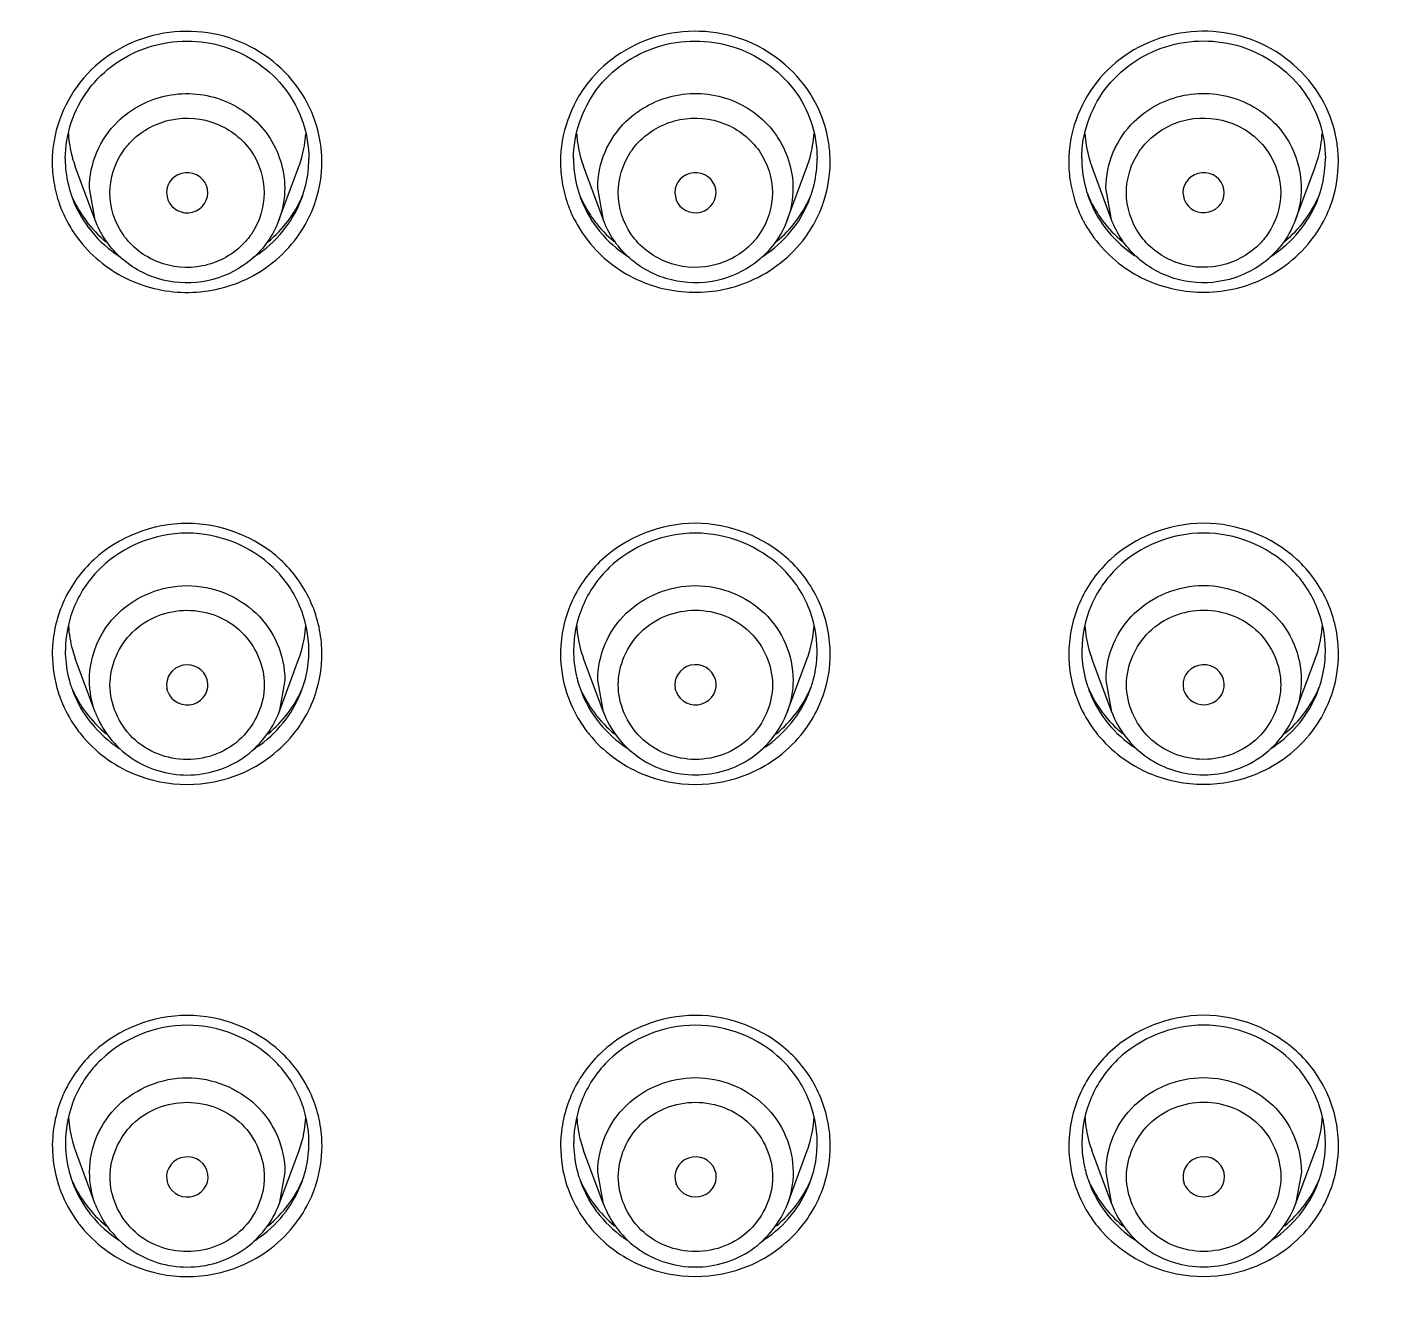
# Model space of a CAD drawing. Extents: x 4680 to 5808, y -3 to 824.
# Drawn here: x 5151.42 to 5171.19, y 525.28 to 543.81 of the extents above; entities that cross this region are included whole.
import ezdxf

# ---------------------------------------------------------------- set-up
doc = ezdxf.new("R2010")
doc.units = 0
doc.header["$LTSCALE"] = 4
doc.header["$MEASUREMENT"] = 0
for name, color, linetype in [('F3A55-R01_DXF_CONTINUOUS_LINE', 7, 'CONTINUOUS'), ('F3A55-R02_DXF_CONTINUOUS_LINE', 7, 'CONTINUOUS'), ('F3A55-R05_DXF_CONTINUOUS_LINE', 7, 'CONTINUOUS')]:
    doc.layers.add(name, color=color, linetype=linetype)

msp = doc.modelspace()

# ---------------------------------------------------------------- linework, layer by layer
at = {"layer": 'F3A55-R01_DXF_CONTINUOUS_LINE', "color": 9, "linetype": 'Continuous'}
for points, knots in [([(5187.683, 604.417), (5183.371, 603.715), (5174.882, 601.443), (5163.15, 595.555), (5152.916, 587.443), (5144.631, 577.453), (5138.656, 566.014), (5135.251, 553.619), (5134.573, 540.813), (5135.953, 532.367), (5137.082, 528.278)], [0, 0, 0, 0, 0.127245, 0.253926, 0.379838, 0.504912, 0.629214, 0.752955, 0.876432, 1, 1, 1, 1]), ([(5135.602, 541.572), (5135.6, 548.632), (5138.217, 562.934), (5149.489, 581.599), (5166.643, 595.356), (5180.629, 600.144), (5187.793, 601.309)], [0, 0, 0, 0, 0.246659, 0.495141, 0.746379, 1, 1, 1, 1]), ([(5136.653, 541.394), (5136.652, 545.286), (5137.446, 553.103), (5140.973, 564.353), (5146.701, 574.72), (5154.403, 583.801), (5163.787, 591.248), (5178.025, 598.619), (5198.143, 602.507), (5218.262, 598.624), (5232.504, 591.262), (5241.888, 583.814), (5249.597, 574.74), (5255.327, 564.374), (5258.858, 553.126), (5259.654, 545.309), (5259.654, 541.417)], [0, 0, 0, 0, 0.061575, 0.123304, 0.185315, 0.247693, 0.310467, 0.373601, 0.500005, 0.626397, 0.689539, 0.752312, 0.814687, 0.876699, 0.938429, 1, 1, 1, 1]), ([(5137.656, 541.846), (5137.613, 536.479), (5139.078, 525.648), (5145.751, 510.667), (5156.365, 498.019), (5165.523, 491.791), (5170.429, 489.343)], [0, 0, 0, 0, 0.2476, 0.496346, 0.747064, 1, 1, 1, 1]), ([(5169.974, 488.488), (5165.025, 490.964), (5155.771, 497.233), (5145.023, 509.969), (5138.208, 525.055), (5136.662, 535.976), (5136.654, 541.394)], [0, 0, 0, 0, 0.252922, 0.503646, 0.752401, 1, 1, 1, 1]), ([(5137.854, 541.431), (5137.856, 536.12), (5139.382, 525.414), (5146.059, 510.624), (5156.598, 498.141), (5165.666, 491.987), (5170.52, 489.564)], [0, 0, 0, 0, 0.247597, 0.496354, 0.747078, 1, 1, 1, 1])]:
    msp.add_open_spline(points, degree=3, knots=knots, dxfattribs=at)
at = {"layer": 'F3A55-R02_DXF_CONTINUOUS_LINE', "color": 7, "linetype": 'Continuous'}
for p, q in [((5152.083, 541.317), (5152.083, 541.316)), ((5155.421, 541.317), (5155.421, 541.318)), ((5159.483, 541.318), (5159.483, 541.317)), ((5162.821, 541.318), (5162.821, 541.319)), ((5166.883, 541.319), (5166.883, 541.318)), ((5170.221, 541.319), (5170.221, 541.32)), ((5155.422, 534.153), (5155.422, 534.153)), ((5162.822, 534.154), (5162.822, 534.154)), ((5170.222, 534.155), (5170.222, 534.155)), ((5155.423, 526.988), (5155.423, 526.989)), ((5162.823, 526.989), (5162.823, 526.99)), ((5170.223, 526.99), (5170.223, 526.991))]:
    msp.add_line(p, q, dxfattribs=at)
at = {"layer": 'F3A55-R02_DXF_CONTINUOUS_LINE', "color": 9, "linetype": 'Continuous'}
for centre, radius, start, end in [((5153.869, 541.846), 1.846, 2.0953, 9.2557), ((5161.269, 541.847), 1.846, 2.0953, 9.2557), ((5168.669, 541.848), 1.846, 2.0953, 9.2557), ((5153.611, 541.846), 1.822, 177.6268, 180.006), ((5153.634, 541.847), 1.845, 180.0194, 189.2553), ((5153.857, 541.849), 1.858, 342.435, 359.9351), ((5153.879, 541.846), 1.836, 0.009, 2.0923), ((5161.011, 541.847), 1.822, 177.6268, 180.006), ((5161.034, 541.848), 1.845, 180.0194, 189.2553), ((5161.257, 541.85), 1.858, 342.435, 359.9351), ((5161.279, 541.847), 1.836, 0.009, 2.0923), ((5168.411, 541.848), 1.822, 177.6268, 180.006), ((5168.434, 541.849), 1.845, 180.0194, 189.2553), ((5168.657, 541.851), 1.858, 342.435, 359.9351), ((5168.679, 541.849), 1.836, 0.009, 2.0923), ((5153.642, 541.849), 1.853, 189.275, 199.2994), ((5161.042, 541.85), 1.853, 189.275, 199.2994), ((5168.442, 541.851), 1.853, 189.275, 199.2994), ((5153.659, 541.855), 1.872, 199.3123, 207.6564), ((5153.682, 541.913), 1.707, 200.4686, 216.8922), ((5153.822, 541.913), 1.707, 323.1239, 339.5476), ((5153.87, 541.846), 1.845, 340.3658, 342.4037), ((5161.059, 541.856), 1.872, 199.3123, 207.6564), ((5161.082, 541.914), 1.707, 200.4686, 216.8922), ((5161.222, 541.914), 1.707, 323.1239, 339.5476), ((5161.27, 541.847), 1.845, 340.3872, 342.4037), ((5168.459, 541.857), 1.872, 199.3123, 207.6564), ((5168.482, 541.915), 1.707, 200.4686, 216.8922), ((5168.622, 541.915), 1.707, 323.1239, 339.5476), ((5168.67, 541.848), 1.845, 340.3872, 342.4037), ((5153.836, 541.859), 1.881, 327.0777, 340.3225), ((5161.236, 541.86), 1.881, 327.0777, 340.3436), ((5168.636, 541.861), 1.881, 327.0777, 340.3436), ((5153.671, 541.862), 1.885, 207.6802, 214.8175), ((5161.071, 541.863), 1.885, 207.6802, 214.8175), ((5168.471, 541.864), 1.885, 207.6802, 214.8175), ((5153.83, 541.864), 1.889, 323.8226, 327.0761), ((5161.23, 541.865), 1.889, 323.8226, 327.0761), ((5168.63, 541.866), 1.889, 323.8226, 327.0761), ((5153.727, 541.955), 1.768, 234.8854, 237.9281), ((5153.777, 541.955), 1.768, 302.0781, 305.1307), ((5161.127, 541.956), 1.768, 234.8854, 237.9281), ((5161.177, 541.956), 1.768, 302.0781, 305.1307), ((5168.527, 541.957), 1.768, 234.8854, 237.9281), ((5168.577, 541.957), 1.768, 302.0781, 305.1307), ((5153.609, 534.682), 1.82, 177.5672, 180.0057), ((5153.896, 534.682), 1.82, 0.0104, 2.4448), ((5161.009, 534.683), 1.82, 177.5672, 180.0057), ((5161.296, 534.683), 1.82, 0.0106, 2.5693), ((5168.409, 534.684), 1.82, 177.5672, 180.0057), ((5168.696, 534.684), 1.82, 0.0106, 2.5693), ((5153.823, 534.749), 1.706, 323.4117, 339.5504), ((5161.223, 534.75), 1.706, 323.4117, 339.5504), ((5161.274, 534.681), 1.842, 340.1843, 342.2435), ((5168.432, 534.682), 1.842, 197.7668, 198.7072), ((5168.623, 534.751), 1.706, 323.4117, 339.5504), ((5168.674, 534.682), 1.842, 340.1843, 342.2435), ((5153.632, 534.68), 1.842, 197.7668, 198.7072), ((5153.633, 534.68), 1.843, 198.7077, 199.8113), ((5153.669, 534.695), 1.881, 199.8621, 213.2555), ((5153.837, 534.695), 1.881, 326.7263, 340.1119), ((5153.873, 534.68), 1.842, 340.1631, 341.2238), ((5153.874, 534.68), 1.842, 341.2244, 342.2435), ((5161.032, 534.681), 1.842, 197.7668, 198.7072), ((5161.033, 534.682), 1.843, 198.7077, 199.8113), ((5161.069, 534.696), 1.881, 199.8621, 213.2555), ((5161.237, 534.696), 1.881, 326.7263, 340.1329), ((5168.433, 534.683), 1.843, 198.7077, 199.8113), ((5168.469, 534.697), 1.881, 199.8621, 213.2555), ((5168.637, 534.697), 1.881, 326.7263, 340.1329), ((5153.679, 534.702), 1.893, 213.2509, 216.8081), ((5153.683, 534.705), 1.898, 216.81, 218.867), ((5153.827, 534.702), 1.894, 322.6582, 326.7312), ((5161.079, 534.703), 1.893, 213.2509, 216.8081), ((5161.083, 534.706), 1.898, 216.81, 218.867), ((5161.227, 534.703), 1.894, 322.6582, 326.7312), ((5168.479, 534.704), 1.893, 213.2509, 216.8081), ((5168.483, 534.707), 1.898, 216.81, 218.867), ((5168.627, 534.704), 1.894, 322.6582, 326.7312), ((5153.778, 534.791), 1.768, 302.3312, 305.9475), ((5161.178, 534.792), 1.768, 302.3312, 305.9475), ((5168.578, 534.793), 1.768, 302.3312, 305.9475), ((5153.753, 534.804), 2.022, 247.3654, 292.5877), ((5161.153, 534.805), 2.022, 247.3654, 292.5877), ((5168.553, 534.806), 2.022, 247.3654, 292.5877), ((5161.01, 527.519), 1.82, 177.5672, 180.0057), ((5161.297, 527.519), 1.82, 0.0106, 2.5693), ((5168.41, 527.52), 1.82, 177.5672, 180.0057), ((5168.697, 527.52), 1.82, 0.0106, 2.5693), ((5153.61, 527.518), 1.82, 177.5672, 180.0057), ((5153.897, 527.518), 1.82, 0.0104, 2.4448), ((5153.633, 527.516), 1.842, 197.7645, 198.6753), ((5153.634, 527.516), 1.843, 198.6758, 199.8036), ((5153.67, 527.531), 1.881, 199.854, 213.2424), ((5153.824, 527.585), 1.706, 323.4117, 339.5504), ((5153.838, 527.531), 1.881, 326.7688, 340.1403), ((5153.874, 527.516), 1.843, 340.19, 341.4127), ((5153.875, 527.516), 1.842, 341.4133, 342.2561), ((5161.033, 527.517), 1.842, 197.7668, 198.7072), ((5161.034, 527.517), 1.843, 198.7077, 199.8113), ((5161.07, 527.532), 1.881, 199.8621, 213.2555), ((5161.224, 527.586), 1.706, 323.4117, 339.5504), ((5161.238, 527.532), 1.881, 326.7263, 340.1329), ((5161.275, 527.517), 1.842, 340.1843, 342.2435), ((5168.433, 527.518), 1.842, 197.7668, 198.7072), ((5168.434, 527.518), 1.843, 198.7077, 199.8113), ((5168.47, 527.533), 1.881, 199.8621, 213.2555), ((5168.624, 527.587), 1.706, 323.4117, 339.5504), ((5168.638, 527.533), 1.881, 326.7263, 340.1329), ((5168.675, 527.518), 1.842, 340.1843, 342.2435), ((5153.68, 527.537), 1.893, 213.238, 216.799), ((5153.829, 527.537), 1.892, 322.9068, 326.7727), ((5161.08, 527.538), 1.893, 213.2509, 216.8081), ((5161.228, 527.539), 1.894, 322.6582, 326.7312), ((5168.48, 527.539), 1.893, 213.2509, 216.8081), ((5168.628, 527.54), 1.894, 322.6582, 326.7312), ((5153.684, 527.541), 1.899, 216.8009, 218.8509), ((5161.084, 527.541), 1.898, 216.81, 218.867), ((5168.484, 527.542), 1.898, 216.81, 218.867), ((5153.779, 527.627), 1.768, 302.3312, 305.9475), ((5161.179, 527.628), 1.768, 302.3312, 305.9475), ((5168.579, 527.629), 1.768, 302.3312, 305.9475), ((5153.754, 527.64), 2.022, 247.3402, 292.5723), ((5161.154, 527.641), 2.022, 247.3654, 292.5877), ((5168.554, 527.642), 2.022, 247.3654, 292.5877)]:
    msp.add_arc(centre, radius, start, end, dxfattribs=at)
at = {"layer": 'F3A55-R02_DXF_CONTINUOUS_LINE', "color": 7, "linetype": 'Continuous'}
for centre, radius, start, end in [((5153.631, 541.898), 1.653, 180.0169, 184.9002), ((5153.873, 541.898), 1.653, 355.1159, 359.9993), ((5161.031, 541.899), 1.653, 180.0169, 184.9002), ((5161.273, 541.899), 1.653, 355.1159, 359.9993), ((5168.431, 541.901), 1.653, 180.0169, 184.9002), ((5168.673, 541.901), 1.653, 355.1159, 359.9993), ((5153.66, 541.901), 1.682, 184.9142, 198.5118), ((5153.844, 541.901), 1.682, 341.5044, 355.102), ((5161.06, 541.902), 1.682, 184.9142, 198.5118), ((5161.244, 541.902), 1.682, 341.5044, 355.102), ((5168.46, 541.903), 1.682, 184.9142, 198.5118), ((5168.644, 541.903), 1.682, 341.5044, 355.102), ((5153.645, 541.897), 1.667, 198.5403, 200.3725), ((5153.66, 542.029), 1.727, 202.5446, 204.2339), ((5153.676, 542.037), 1.744, 204.2467, 212.5574), ((5153.823, 542.039), 1.75, 323.1155, 335.7289), ((5153.844, 542.029), 1.727, 335.7594, 337.4716), ((5153.859, 541.897), 1.667, 339.6436, 341.4758), ((5161.045, 541.898), 1.667, 198.5403, 200.3725), ((5161.06, 542.03), 1.727, 202.5446, 204.2339), ((5161.076, 542.038), 1.744, 204.2467, 212.5574), ((5161.223, 542.04), 1.75, 323.1156, 335.7516), ((5161.244, 542.03), 1.727, 335.7823, 337.4716), ((5161.259, 541.898), 1.667, 339.6436, 341.4758), ((5168.445, 541.899), 1.667, 198.5403, 200.3725), ((5168.46, 542.031), 1.727, 202.5446, 204.2339), ((5168.476, 542.039), 1.744, 204.2467, 212.5574), ((5168.623, 542.042), 1.75, 323.1156, 335.7516), ((5168.644, 542.031), 1.727, 335.7823, 337.4716), ((5168.659, 541.899), 1.667, 339.6436, 341.4758), ((5153.682, 542.04), 1.751, 212.5558, 216.9072), ((5161.082, 542.041), 1.751, 212.5558, 216.9072), ((5168.482, 542.042), 1.751, 212.5558, 216.9072), ((5153.715, 542.067), 1.794, 216.9687, 230.461), ((5153.789, 542.067), 1.794, 309.5483, 323.0474), ((5161.115, 542.068), 1.794, 216.9687, 230.461), ((5161.189, 542.068), 1.794, 309.5483, 323.0474), ((5168.515, 542.069), 1.794, 216.9687, 230.461), ((5168.589, 542.069), 1.794, 309.5483, 323.0474), ((5153.651, 534.735), 1.672, 180.0402, 193.1263), ((5153.873, 534.734), 1.653, 355.1887, 359.9996), ((5161.051, 534.736), 1.672, 180.0402, 193.1263), ((5161.273, 534.735), 1.653, 355.1887, 359.9996), ((5168.451, 534.737), 1.672, 180.0402, 193.1263), ((5168.673, 534.736), 1.653, 355.1887, 359.9996), ((5153.846, 534.737), 1.681, 342.4949, 355.1764), ((5161.246, 534.738), 1.681, 342.4949, 355.1764), ((5168.646, 534.739), 1.681, 342.4949, 355.1764), ((5153.65, 534.735), 1.671, 193.1406, 197.5626), ((5161.05, 534.736), 1.671, 193.1406, 197.5626), ((5168.45, 534.737), 1.671, 193.1406, 197.5626), ((5153.66, 534.864), 1.725, 201.5616, 204.2347), ((5153.658, 534.737), 1.679, 197.5617, 200.3777), ((5153.683, 534.749), 1.707, 200.4459, 215.553), ((5153.682, 534.875), 1.75, 204.2646, 216.9006), ((5153.824, 534.875), 1.75, 323.1155, 335.7289), ((5153.846, 534.864), 1.725, 335.7586, 338.45), ((5153.86, 534.733), 1.667, 339.6413, 342.4729), ((5161.06, 534.865), 1.725, 201.5616, 204.2347), ((5161.058, 534.738), 1.679, 197.5617, 200.3777), ((5161.083, 534.75), 1.707, 200.4459, 215.553), ((5161.082, 534.876), 1.75, 204.2646, 216.9006), ((5161.224, 534.876), 1.75, 323.1156, 335.7516), ((5161.246, 534.865), 1.725, 335.7815, 338.45), ((5161.26, 534.734), 1.667, 339.6413, 342.4729), ((5168.46, 534.866), 1.725, 201.5616, 204.2347), ((5168.458, 534.739), 1.679, 197.5617, 200.3777), ((5168.483, 534.751), 1.707, 200.4459, 215.553), ((5168.482, 534.877), 1.75, 204.2646, 216.9006), ((5168.624, 534.877), 1.75, 323.1156, 335.7516), ((5168.646, 534.866), 1.725, 335.7815, 338.45), ((5168.66, 534.735), 1.667, 339.6413, 342.4729), ((5153.716, 534.903), 1.794, 216.9688, 230.4679), ((5153.691, 534.755), 1.717, 215.5496, 219.1158), ((5153.79, 534.903), 1.794, 309.5552, 323.0474), ((5161.116, 534.904), 1.794, 216.9688, 230.4679), ((5161.091, 534.756), 1.717, 215.5496, 219.1158), ((5161.19, 534.904), 1.794, 309.5552, 323.0474), ((5168.516, 534.905), 1.794, 216.9688, 230.4679), ((5168.491, 534.757), 1.717, 215.5496, 219.1158), ((5168.59, 534.905), 1.794, 309.5552, 323.0474), ((5153.652, 527.571), 1.672, 180.0402, 193.1263), ((5153.847, 527.573), 1.681, 342.4949, 355.1764), ((5153.874, 527.57), 1.653, 355.1887, 359.9996), ((5161.052, 527.572), 1.672, 180.0402, 193.1263), ((5161.247, 527.574), 1.681, 342.4949, 355.1764), ((5161.274, 527.571), 1.653, 355.1887, 359.9996), ((5168.452, 527.573), 1.672, 180.0402, 193.1263), ((5168.647, 527.575), 1.681, 342.4949, 355.1764), ((5168.674, 527.572), 1.653, 355.1887, 359.9996), ((5153.651, 527.571), 1.671, 193.1406, 197.5626), ((5153.661, 527.7), 1.725, 201.5616, 204.2347), ((5153.659, 527.573), 1.679, 197.5617, 200.3777), ((5153.847, 527.7), 1.725, 335.7586, 338.45), ((5153.861, 527.569), 1.667, 339.6413, 342.4729), ((5161.051, 527.572), 1.671, 193.1406, 197.5626), ((5161.061, 527.701), 1.725, 201.5616, 204.2347), ((5161.059, 527.574), 1.679, 197.5617, 200.3777), ((5161.247, 527.701), 1.725, 335.7815, 338.45), ((5161.261, 527.57), 1.667, 339.6413, 342.4729), ((5168.451, 527.573), 1.671, 193.1406, 197.5626), ((5168.461, 527.702), 1.725, 201.5616, 204.2347), ((5168.459, 527.575), 1.679, 197.5617, 200.3777), ((5168.647, 527.702), 1.725, 335.7815, 338.45), ((5168.661, 527.571), 1.667, 339.6413, 342.4729), ((5153.684, 527.585), 1.707, 200.4459, 215.553), ((5153.683, 527.711), 1.75, 204.2646, 216.9006), ((5153.825, 527.711), 1.75, 323.1155, 335.7289), ((5161.084, 527.586), 1.707, 200.4459, 215.553), ((5161.083, 527.712), 1.75, 204.2646, 216.9006), ((5161.225, 527.712), 1.75, 323.1156, 335.7516), ((5168.484, 527.587), 1.707, 200.4459, 215.553), ((5168.483, 527.713), 1.75, 204.2646, 216.9006), ((5168.625, 527.713), 1.75, 323.1156, 335.7516), ((5153.717, 527.739), 1.794, 216.9688, 230.4679), ((5153.791, 527.739), 1.794, 309.5552, 323.0474), ((5161.117, 527.74), 1.794, 216.9688, 230.4679), ((5161.191, 527.74), 1.794, 309.5552, 323.0474), ((5168.517, 527.741), 1.794, 216.9688, 230.4679), ((5168.591, 527.741), 1.794, 309.5552, 323.0474), ((5153.692, 527.59), 1.717, 215.5496, 219.1158), ((5161.092, 527.591), 1.717, 215.5496, 219.1158), ((5168.492, 527.592), 1.717, 215.5496, 219.1158)]:
    msp.add_arc(centre, radius, start, end, dxfattribs=at)
at = {"layer": 'F3A55-R02_DXF_CONTINUOUS_LINE', "color": 9, "linetype": 'Continuous'}
for points, knots in [([(5198.144, 598.415), (5194.285, 598.414), (5186.555, 597.678), (5175.415, 594.407), (5165.139, 589.095), (5156.128, 581.942), (5148.727, 573.221), (5143.225, 563.263), (5139.835, 552.457), (5139.072, 544.948), (5139.073, 541.209)], [0, 0, 0, 0, 0.126979, 0.253656, 0.379783, 0.505185, 0.629798, 0.753677, 0.876989, 1, 1, 1, 1]), ([(5139.49, 541.189), (5139.49, 544.901), (5140.247, 552.357), (5143.613, 563.087), (5149.077, 572.974), (5156.425, 581.634), (5165.372, 588.736), (5175.575, 594.011), (5186.637, 597.258), (5194.312, 597.99), (5198.144, 597.99)], [0, 0, 0, 0, 0.123011, 0.246323, 0.370202, 0.494815, 0.620217, 0.746344, 0.873021, 1, 1, 1, 1]), ([(5155.503, 542.706), (5155.309, 543.075), (5154.644, 543.698), (5153.309, 543.839), (5152.145, 543.174), (5151.807, 542.333), (5151.79, 541.922)], [0, 0, 0, 0, 0.249381, 0.502551, 0.753689, 1, 1, 1, 1]), ([(5162.903, 542.707), (5162.709, 543.076), (5162.044, 543.699), (5160.709, 543.84), (5159.545, 543.175), (5159.207, 542.334), (5159.19, 541.923)], [0, 0, 0, 0, 0.249381, 0.502551, 0.753689, 1, 1, 1, 1]), ([(5170.303, 542.709), (5170.109, 543.077), (5169.444, 543.7), (5168.109, 543.841), (5166.945, 543.176), (5166.607, 542.335), (5166.59, 541.924)], [0, 0, 0, 0, 0.249381, 0.502551, 0.753689, 1, 1, 1, 1]), ([(5195.363, 484.084), (5191.624, 484.255), (5184.171, 485.288), (5173.502, 488.856), (5163.715, 494.316), (5155.17, 501.472), (5148.174, 510.069), (5142.985, 519.798), (5139.793, 530.302), (5139.073, 537.583), (5139.073, 541.209)], [0, 0, 0, 0, 0.127002, 0.253651, 0.379731, 0.50509, 0.629684, 0.753576, 0.876929, 1, 1, 1, 1]), ([(5195.275, 484.472), (5191.568, 484.648), (5184.178, 485.685), (5173.602, 489.239), (5163.904, 494.665), (5155.436, 501.771), (5148.506, 510.302), (5143.366, 519.954), (5140.203, 530.372), (5139.491, 537.592), (5139.49, 541.189)], [0, 0, 0, 0, 0.127002, 0.25365, 0.379728, 0.505086, 0.629679, 0.753572, 0.876927, 1, 1, 1, 1]), ([(5152.801, 540.184), (5153.064, 540.043), (5153.662, 539.879), (5154.272, 539.991), (5154.547, 540.109)], [0, 0, 0, 0, 0.499695, 1, 1, 1, 1]), ([(5160.201, 540.185), (5160.464, 540.044), (5161.062, 539.88), (5161.672, 539.992), (5161.947, 540.11)], [0, 0, 0, 0, 0.499695, 1, 1, 1, 1]), ([(5167.601, 540.186), (5167.864, 540.045), (5168.462, 539.881), (5169.072, 539.993), (5169.347, 540.111)], [0, 0, 0, 0, 0.499695, 1, 1, 1, 1]), ([(5155.714, 534.76), (5155.704, 535.001), (5155.585, 535.487), (5155.001, 536.288), (5153.753, 536.779), (5152.505, 536.288), (5151.921, 535.486), (5151.802, 535.001), (5151.792, 534.759)], [0, 0, 0, 0, 0.124282, 0.249623, 0.499989, 0.750359, 0.875711, 1, 1, 1, 1]), ([(5163.114, 534.765), (5163.104, 535.006), (5162.983, 535.491), (5162.398, 536.291), (5161.151, 536.78), (5159.904, 536.288), (5159.321, 535.487), (5159.202, 535.001), (5159.192, 534.76)], [0, 0, 0, 0, 0.124284, 0.249629, 0.500001, 0.750368, 0.875715, 1, 1, 1, 1]), ([(5170.514, 534.766), (5170.504, 535.007), (5170.383, 535.492), (5169.798, 536.292), (5168.551, 536.781), (5167.304, 536.289), (5166.721, 535.488), (5166.602, 535.002), (5166.592, 534.761)], [0, 0, 0, 0, 0.124284, 0.249629, 0.500001, 0.750368, 0.875715, 1, 1, 1, 1]), ([(5195.18, 490.355), (5189.275, 490.675), (5177.525, 493.238), (5164.696, 500.988), (5156.456, 509.362), (5151.44, 516.552), (5147.735, 524.451), (5146.204, 530.056), (5145.687, 532.893)], [0, 0, 0, 0, 0.252822, 0.503795, 0.62874, 0.753024, 0.876724, 1, 1, 1, 1]), ([(5155.716, 527.596), (5155.705, 527.837), (5155.586, 528.322), (5155.002, 529.124), (5153.754, 529.615), (5152.506, 529.124), (5151.922, 528.322), (5151.803, 527.836), (5151.793, 527.595)], [0, 0, 0, 0, 0.124282, 0.249623, 0.499989, 0.750359, 0.875711, 1, 1, 1, 1]), ([(5163.115, 527.601), (5163.105, 527.842), (5162.984, 528.327), (5162.399, 529.127), (5161.152, 529.616), (5159.905, 529.124), (5159.322, 528.322), (5159.203, 527.837), (5159.193, 527.596)], [0, 0, 0, 0, 0.124284, 0.249629, 0.500001, 0.750368, 0.875715, 1, 1, 1, 1]), ([(5170.515, 527.602), (5170.505, 527.843), (5170.384, 528.328), (5169.799, 529.128), (5168.552, 529.617), (5167.305, 529.125), (5166.722, 528.324), (5166.603, 527.838), (5166.593, 527.597)], [0, 0, 0, 0, 0.124284, 0.249629, 0.500001, 0.750368, 0.875715, 1, 1, 1, 1])]:
    msp.add_open_spline(points, degree=3, knots=knots, dxfattribs=at)
at = {"layer": 'F3A55-R02_DXF_CONTINUOUS_LINE', "color": 7, "linetype": 'Continuous'}
for points, knots in [([(5151.979, 541.894), (5151.979, 542.247), (5152.226, 542.979), (5153.172, 543.63), (5154.325, 543.635), (5154.968, 543.189), (5155.185, 542.901)], [0, 0, 0, 0, 0.245001, 0.49554, 0.749435, 1, 1, 1, 1]), ([(5159.379, 541.895), (5159.379, 542.248), (5159.626, 542.98), (5160.572, 543.631), (5161.725, 543.637), (5162.368, 543.19), (5162.585, 542.902)], [0, 0, 0, 0, 0.245001, 0.49554, 0.749435, 1, 1, 1, 1]), ([(5166.779, 541.896), (5166.779, 542.249), (5167.026, 542.981), (5167.972, 543.632), (5169.125, 543.638), (5169.768, 543.191), (5169.985, 542.903)], [0, 0, 0, 0, 0.245001, 0.49554, 0.749435, 1, 1, 1, 1]), ([(5138.148, 541.453), (5138.148, 537.753), (5138.885, 530.323), (5142.156, 519.609), (5147.471, 509.692), (5154.632, 500.941), (5163.376, 493.67), (5173.384, 488.144), (5184.286, 484.559), (5191.894, 483.551), (5195.708, 483.4)], [0, 0, 0, 0, 0.123095, 0.24647, 0.370378, 0.494979, 0.620337, 0.746403, 0.873029, 1, 1, 1, 1]), ([(5155.526, 534.73), (5155.526, 534.952), (5155.432, 535.405), (5154.91, 536.16), (5153.753, 536.628), (5152.596, 536.16), (5152.074, 535.404), (5151.98, 534.952), (5151.98, 534.73)], [0, 0, 0, 0, 0.123856, 0.249059, 0.499999, 0.75094, 0.876144, 1, 1, 1, 1]), ([(5162.926, 534.731), (5162.926, 534.953), (5162.832, 535.406), (5162.31, 536.161), (5161.153, 536.629), (5159.996, 536.161), (5159.474, 535.405), (5159.38, 534.953), (5159.38, 534.731)], [0, 0, 0, 0, 0.123856, 0.249059, 0.499999, 0.75094, 0.876144, 1, 1, 1, 1]), ([(5170.326, 534.732), (5170.326, 534.955), (5170.232, 535.407), (5169.71, 536.162), (5168.553, 536.63), (5167.396, 536.162), (5166.874, 535.406), (5166.78, 534.954), (5166.78, 534.732)], [0, 0, 0, 0, 0.123856, 0.249059, 0.499999, 0.75094, 0.876144, 1, 1, 1, 1]), ([(5155.527, 527.566), (5155.527, 527.788), (5155.433, 528.241), (5154.911, 528.996), (5153.754, 529.463), (5152.597, 528.995), (5152.075, 528.24), (5151.981, 527.788), (5151.981, 527.565)], [0, 0, 0, 0, 0.123856, 0.249059, 0.499999, 0.75094, 0.876144, 1, 1, 1, 1]), ([(5162.927, 527.567), (5162.927, 527.789), (5162.833, 528.242), (5162.311, 528.997), (5161.154, 529.464), (5159.997, 528.996), (5159.475, 528.241), (5159.381, 527.789), (5159.381, 527.566)], [0, 0, 0, 0, 0.123856, 0.249059, 0.499999, 0.75094, 0.876144, 1, 1, 1, 1]), ([(5170.327, 527.568), (5170.327, 527.79), (5170.233, 528.243), (5169.711, 528.998), (5168.554, 529.465), (5167.397, 528.998), (5166.875, 528.242), (5166.781, 527.79), (5166.781, 527.567)], [0, 0, 0, 0, 0.123856, 0.249059, 0.499999, 0.75094, 0.876144, 1, 1, 1, 1])]:
    msp.add_open_spline(points, degree=3, knots=knots, dxfattribs=at)
for points in [[(5155.185, 542.901), (5155.294, 542.758), (5155.38, 542.595), (5155.438, 542.424)], [(5162.585, 542.902), (5162.694, 542.759), (5162.78, 542.596), (5162.838, 542.425)], [(5169.985, 542.903), (5170.094, 542.76), (5170.18, 542.597), (5170.238, 542.426)], [(5155.438, 542.424), (5155.495, 542.254), (5155.525, 542.073), (5155.525, 541.894)], [(5162.838, 542.425), (5162.895, 542.255), (5162.925, 542.074), (5162.925, 541.895)], [(5170.238, 542.426), (5170.295, 542.257), (5170.325, 542.075), (5170.325, 541.896)]]:
    msp.add_open_spline(points, degree=3, dxfattribs=at)
at = {"layer": 'F3A55-R02_DXF_CONTINUOUS_LINE', "color": 9, "linetype": 'Continuous'}
for points in [[(5155.691, 542.143), (5155.659, 542.338), (5155.595, 542.531), (5155.503, 542.706)], [(5163.091, 542.144), (5163.059, 542.339), (5162.995, 542.532), (5162.903, 542.707)], [(5170.491, 542.145), (5170.459, 542.34), (5170.395, 542.533), (5170.303, 542.709)], [(5152.317, 540.889), (5152.426, 540.743), (5152.561, 540.613), (5152.71, 540.509)], [(5154.795, 540.509), (5154.944, 540.614), (5155.078, 540.743), (5155.187, 540.889)], [(5159.717, 540.89), (5159.826, 540.744), (5159.961, 540.614), (5160.11, 540.51)], [(5162.195, 540.51), (5162.344, 540.615), (5162.478, 540.744), (5162.587, 540.89)], [(5167.117, 540.891), (5167.226, 540.745), (5167.361, 540.616), (5167.51, 540.511)], [(5169.595, 540.511), (5169.744, 540.616), (5169.878, 540.745), (5169.987, 540.891)], [(5152.123, 540.786), (5152.296, 540.538), (5152.535, 540.327), (5152.801, 540.184)], [(5154.547, 540.109), (5154.863, 540.244), (5155.152, 540.471), (5155.355, 540.749)], [(5159.523, 540.787), (5159.696, 540.539), (5159.935, 540.328), (5160.201, 540.185)], [(5161.947, 540.11), (5162.263, 540.245), (5162.552, 540.472), (5162.755, 540.75)], [(5166.923, 540.788), (5167.096, 540.54), (5167.335, 540.329), (5167.601, 540.186)], [(5169.347, 540.111), (5169.663, 540.246), (5169.952, 540.473), (5170.155, 540.751)], [(5151.79, 534.682), (5151.79, 534.492), (5151.82, 534.299), (5151.878, 534.118)], [(5155.628, 534.119), (5155.686, 534.3), (5155.716, 534.492), (5155.716, 534.682)], [(5159.19, 534.683), (5159.19, 534.493), (5159.22, 534.3), (5159.278, 534.119)], [(5163.028, 534.12), (5163.086, 534.301), (5163.116, 534.493), (5163.116, 534.684)], [(5166.59, 534.684), (5166.59, 534.494), (5166.62, 534.301), (5166.678, 534.12)], [(5170.428, 534.121), (5170.486, 534.302), (5170.516, 534.494), (5170.516, 534.685)], [(5154.816, 533.359), (5154.959, 533.463), (5155.088, 533.59), (5155.193, 533.732)], [(5162.216, 533.36), (5162.359, 533.464), (5162.488, 533.591), (5162.593, 533.733)], [(5169.616, 533.362), (5169.759, 533.465), (5169.888, 533.592), (5169.993, 533.734)], [(5152.359, 533.672), (5152.473, 533.532), (5152.609, 533.41), (5152.759, 533.311)], [(5154.53, 532.937), (5154.841, 533.067), (5155.128, 533.285), (5155.332, 533.553)], [(5159.759, 533.673), (5159.873, 533.533), (5160.009, 533.411), (5160.159, 533.312)], [(5161.93, 532.938), (5162.241, 533.068), (5162.528, 533.286), (5162.732, 533.554)], [(5167.159, 533.674), (5167.273, 533.534), (5167.409, 533.412), (5167.559, 533.313)], [(5169.33, 532.939), (5169.641, 533.069), (5169.928, 533.287), (5170.132, 533.555)], [(5152.205, 533.514), (5152.406, 533.264), (5152.679, 533.061), (5152.975, 532.937)], [(5159.605, 533.515), (5159.806, 533.265), (5160.079, 533.062), (5160.375, 532.938)], [(5167.005, 533.516), (5167.206, 533.266), (5167.479, 533.063), (5167.775, 532.939)], [(5151.791, 527.518), (5151.791, 527.328), (5151.821, 527.135), (5151.879, 526.954)], [(5155.629, 526.955), (5155.687, 527.136), (5155.717, 527.328), (5155.717, 527.518)], [(5159.191, 527.519), (5159.191, 527.329), (5159.221, 527.136), (5159.279, 526.955)], [(5163.029, 526.955), (5163.087, 527.137), (5163.117, 527.329), (5163.117, 527.519)], [(5166.591, 527.52), (5166.591, 527.33), (5166.621, 527.137), (5166.679, 526.956)], [(5170.429, 526.956), (5170.487, 527.138), (5170.517, 527.33), (5170.517, 527.52)], [(5152.36, 526.507), (5152.474, 526.368), (5152.61, 526.245), (5152.76, 526.147)], [(5154.817, 526.195), (5154.96, 526.299), (5155.089, 526.426), (5155.194, 526.567)], [(5159.76, 526.508), (5159.874, 526.369), (5160.01, 526.246), (5160.16, 526.148)], [(5162.217, 526.196), (5162.36, 526.3), (5162.489, 526.427), (5162.594, 526.568)], [(5167.16, 526.509), (5167.274, 526.37), (5167.41, 526.247), (5167.56, 526.149)], [(5169.617, 526.197), (5169.76, 526.301), (5169.889, 526.428), (5169.994, 526.569)], [(5152.206, 526.35), (5152.407, 526.1), (5152.679, 525.897), (5152.975, 525.773)], [(5154.53, 525.772), (5154.844, 525.903), (5155.133, 526.124), (5155.338, 526.396)], [(5159.606, 526.35), (5159.807, 526.101), (5160.08, 525.898), (5160.376, 525.774)], [(5161.931, 525.774), (5162.242, 525.903), (5162.529, 526.122), (5162.733, 526.39)], [(5167.006, 526.351), (5167.207, 526.102), (5167.48, 525.899), (5167.776, 525.775)], [(5169.331, 525.775), (5169.642, 525.905), (5169.929, 526.123), (5170.133, 526.391)]]:
    msp.add_open_spline(points, degree=3, dxfattribs=at)
at = {"layer": 'F3A55-R05_DXF_CONTINUOUS_LINE', "color": 7, "linetype": 'Continuous'}
for p, q in [((5152.414, 540.999), (5152.124, 541.78)), ((5155.09, 540.999), (5155.38, 541.781)), ((5159.814, 541), (5159.524, 541.782)), ((5162.49, 541), (5162.78, 541.782)), ((5167.214, 541.001), (5166.924, 541.783)), ((5169.89, 541.001), (5170.18, 541.783)), ((5153.452, 541.396), (5153.471, 541.295)), ((5160.852, 541.397), (5160.871, 541.296)), ((5168.252, 541.398), (5168.271, 541.298)), ((5152.415, 533.834), (5152.125, 534.616)), ((5155.091, 533.835), (5155.381, 534.617)), ((5159.815, 533.835), (5159.525, 534.617)), ((5162.491, 533.836), (5162.781, 534.618)), ((5167.215, 533.836), (5166.925, 534.618)), ((5169.891, 533.837), (5170.181, 534.619)), ((5153.471, 534.132), (5153.457, 534.184)), ((5160.871, 534.134), (5160.859, 534.175)), ((5168.266, 534.15), (5168.262, 534.163)), ((5152.416, 526.67), (5152.126, 527.452)), ((5155.092, 526.67), (5155.382, 527.452)), ((5159.816, 526.671), (5159.526, 527.453)), ((5162.492, 526.672), (5162.782, 527.453)), ((5167.216, 526.672), (5166.926, 527.454)), ((5169.892, 526.673), (5170.182, 527.455)), ((5153.472, 526.969), (5153.469, 526.975)), ((5160.875, 526.96), (5160.872, 526.97)), ((5168.286, 526.939), (5168.272, 526.971))]:
    msp.add_line(p, q, dxfattribs=at)
at = {"layer": 'F3A55-R05_DXF_CONTINUOUS_LINE', "color": 9, "linetype": 'Continuous'}
for p, q in [((5152.414, 540.999), (5152.331, 541.464)), ((5159.814, 541), (5159.731, 541.465)), ((5167.214, 541.001), (5167.131, 541.466)), ((5155.175, 534.3), (5155.091, 533.835)), ((5159.815, 533.835), (5159.732, 534.301)), ((5167.215, 533.836), (5167.132, 534.302)), ((5155.176, 527.136), (5155.092, 526.67)), ((5159.816, 526.671), (5159.733, 527.137)), ((5167.216, 526.672), (5167.133, 527.138)), ((5169.976, 527.138), (5169.892, 526.673))]:
    msp.add_line(p, q, dxfattribs=at)
at = {"layer": 'F3A55-R05_DXF_CONTINUOUS_LINE', "color": 7, "linetype": 'Continuous'}
for centre, radius, start, end in [((5153.661, 542.35), 1.639, 183.3182, 195.5358), ((5153.843, 542.35), 1.639, 344.4804, 356.6962), ((5161.061, 542.351), 1.639, 183.3182, 195.5358), ((5161.243, 542.351), 1.639, 344.6284, 356.6966), ((5168.461, 542.352), 1.639, 183.3182, 195.5358), ((5168.643, 542.352), 1.639, 344.6284, 356.6966), ((5153.65, 542.347), 1.628, 195.5417, 200.3679), ((5153.854, 542.347), 1.628, 339.6486, 344.475), ((5161.05, 542.348), 1.628, 195.5417, 200.3679), ((5161.254, 542.348), 1.628, 339.649, 344.6239), ((5168.45, 542.349), 1.628, 195.5417, 200.3679), ((5168.654, 542.349), 1.628, 340.3864, 344.6248), ((5168.655, 542.349), 1.627, 339.6451, 340.3825), ((5153.662, 535.186), 1.639, 183.3202, 195.5358), ((5153.844, 535.186), 1.639, 344.4804, 356.6981), ((5161.062, 535.187), 1.639, 183.3202, 195.5358), ((5161.244, 535.187), 1.639, 344.6284, 356.6986), ((5168.462, 535.188), 1.639, 183.3202, 195.5358), ((5168.644, 535.188), 1.639, 344.6284, 356.6986), ((5153.651, 535.183), 1.628, 195.5417, 200.3679), ((5153.855, 535.183), 1.628, 339.6486, 344.475), ((5161.051, 535.184), 1.628, 195.5417, 200.3679), ((5161.255, 535.184), 1.628, 339.649, 344.6239), ((5168.451, 535.185), 1.628, 195.5417, 200.3679), ((5168.655, 535.185), 1.628, 339.649, 344.6239), ((5153.663, 528.021), 1.639, 183.3202, 195.5358), ((5153.845, 528.021), 1.639, 344.4804, 356.6981), ((5161.063, 528.022), 1.639, 183.3202, 195.5358), ((5161.245, 528.023), 1.639, 344.6284, 356.6986), ((5168.463, 528.024), 1.639, 183.3202, 195.5358), ((5168.645, 528.024), 1.639, 344.6284, 356.6986), ((5153.652, 528.018), 1.628, 195.5417, 200.3679), ((5153.856, 528.019), 1.628, 339.6486, 344.475), ((5161.052, 528.02), 1.628, 195.5417, 200.3679), ((5161.256, 528.02), 1.628, 339.649, 344.6239), ((5168.452, 528.021), 1.628, 195.5417, 200.3679), ((5168.656, 528.021), 1.628, 339.649, 344.6239)]:
    msp.add_arc(centre, radius, start, end, dxfattribs=at)
for centre, major_axis, ratio, start_param, end_param in [((5153.753, 541.396), (0.301, 0), 0.967616, -2.788279, 3.141593), ((5161.153, 541.397), (0.301, 0), 0.967741, -2.789351, 3.141593), ((5168.553, 541.398), (0.301, 0), 0.967873, -2.790674, 3.141593), ((5153.755, 534.232), (0.302, 0.002), 0.96701, -2.799276, 3.300772), ((5161.155, 534.233), (0.302, 0.002), 0.967367, -2.799755, 3.333967), ((5168.554, 534.234), (0.301, 0.001), 0.967659, -2.854801, 3.382537), ((5161.156, 527.069), (0.302, 0.003), 0.967458, -2.771162, 3.476739), ((5168.555, 527.07), (0.302, 0.002), 0.967751, -2.686067, 3.479656), ((5153.756, 527.068), (0.302, 0.004), 0.967099, -2.808483, 3.451365)]:
    msp.add_ellipse(centre, major_axis=major_axis, ratio=ratio, start_param=start_param, end_param=end_param, dxfattribs=at)
at = {"layer": 'F3A55-R05_DXF_CONTINUOUS_LINE', "color": 9, "linetype": 'Continuous'}
for points, knots in [([(5152.741, 542.431), (5152.936, 542.623), (5153.456, 542.894), (5154.318, 542.814), (5154.999, 542.285), (5155.174, 541.732), (5155.174, 541.465)], [0, 0, 0, 0, 0.251321, 0.504345, 0.754245, 1, 1, 1, 1]), ([(5160.141, 542.432), (5160.336, 542.624), (5160.856, 542.896), (5161.718, 542.815), (5162.399, 542.286), (5162.574, 541.733), (5162.574, 541.466)], [0, 0, 0, 0, 0.251321, 0.504345, 0.754245, 1, 1, 1, 1]), ([(5167.541, 542.433), (5167.736, 542.625), (5168.256, 542.897), (5169.118, 542.816), (5169.799, 542.288), (5169.974, 541.734), (5169.974, 541.467)], [0, 0, 0, 0, 0.251321, 0.504345, 0.754245, 1, 1, 1, 1]), ([(5152.331, 541.464), (5152.331, 541.642), (5152.404, 542.003), (5152.613, 542.306), (5152.741, 542.431)], [0, 0, 0, 0, 0.497793, 1, 1, 1, 1]), ([(5152.953, 542.159), (5153.108, 542.311), (5153.518, 542.525), (5154.199, 542.462), (5154.737, 542.044), (5154.875, 541.607), (5154.875, 541.396)], [0, 0, 0, 0, 0.251337, 0.504345, 0.754229, 1, 1, 1, 1]), ([(5159.731, 541.465), (5159.731, 541.643), (5159.804, 542.004), (5160.013, 542.307), (5160.141, 542.432)], [0, 0, 0, 0, 0.497793, 1, 1, 1, 1]), ([(5160.353, 542.16), (5160.508, 542.312), (5160.918, 542.526), (5161.599, 542.463), (5162.137, 542.045), (5162.275, 541.608), (5162.275, 541.397)], [0, 0, 0, 0, 0.251337, 0.504345, 0.754229, 1, 1, 1, 1]), ([(5167.131, 541.466), (5167.131, 541.644), (5167.204, 542.005), (5167.413, 542.308), (5167.541, 542.433)], [0, 0, 0, 0, 0.497793, 1, 1, 1, 1]), ([(5167.753, 542.162), (5167.908, 542.313), (5168.318, 542.527), (5168.999, 542.464), (5169.537, 542.046), (5169.675, 541.609), (5169.675, 541.398)], [0, 0, 0, 0, 0.251337, 0.504345, 0.754229, 1, 1, 1, 1]), ([(5152.629, 541.396), (5152.629, 541.605), (5152.721, 541.894), (5152.902, 542.109), (5152.953, 542.159)], [0, 0, 0, 0, 0.745726, 1, 1, 1, 1]), ([(5160.029, 541.397), (5160.029, 541.606), (5160.121, 541.896), (5160.302, 542.111), (5160.353, 542.16)], [0, 0, 0, 0, 0.745726, 1, 1, 1, 1]), ([(5167.429, 541.398), (5167.429, 541.607), (5167.521, 541.897), (5167.702, 542.112), (5167.753, 542.162)], [0, 0, 0, 0, 0.745726, 1, 1, 1, 1]), ([(5154.551, 540.632), (5154.396, 540.481), (5153.986, 540.266), (5153.305, 540.33), (5152.767, 540.747), (5152.629, 541.184), (5152.629, 541.396)], [0, 0, 0, 0, 0.251337, 0.504345, 0.754229, 1, 1, 1, 1]), ([(5154.875, 541.396), (5154.875, 541.187), (5154.784, 540.897), (5154.602, 540.682), (5154.551, 540.632)], [0, 0, 0, 0, 0.745726, 1, 1, 1, 1]), ([(5161.951, 540.633), (5161.796, 540.482), (5161.386, 540.267), (5160.705, 540.331), (5160.167, 540.748), (5160.029, 541.185), (5160.029, 541.397)], [0, 0, 0, 0, 0.251337, 0.504345, 0.754229, 1, 1, 1, 1]), ([(5162.275, 541.397), (5162.275, 541.188), (5162.184, 540.898), (5162.002, 540.683), (5161.951, 540.633)], [0, 0, 0, 0, 0.745726, 1, 1, 1, 1]), ([(5169.351, 540.634), (5169.196, 540.483), (5168.786, 540.268), (5168.105, 540.332), (5167.567, 540.749), (5167.429, 541.186), (5167.429, 541.398)], [0, 0, 0, 0, 0.251337, 0.504345, 0.754229, 1, 1, 1, 1]), ([(5169.675, 541.398), (5169.675, 541.189), (5169.584, 540.899), (5169.402, 540.684), (5169.351, 540.634)], [0, 0, 0, 0, 0.745726, 1, 1, 1, 1]), ([(5152.332, 534.3), (5152.332, 534.479), (5152.407, 534.843), (5152.825, 535.45), (5153.753, 535.827), (5154.68, 535.451), (5155.099, 534.844), (5155.175, 534.48), (5155.175, 534.3)], [0, 0, 0, 0, 0.124293, 0.249668, 0.49999, 0.750316, 0.875702, 1, 1, 1, 1]), ([(5159.732, 534.301), (5159.732, 534.48), (5159.807, 534.844), (5160.225, 535.451), (5161.153, 535.828), (5162.08, 535.452), (5162.499, 534.845), (5162.575, 534.481), (5162.575, 534.301)], [0, 0, 0, 0, 0.124293, 0.249668, 0.49999, 0.750316, 0.875702, 1, 1, 1, 1]), ([(5167.132, 534.302), (5167.132, 534.481), (5167.207, 534.845), (5167.625, 535.452), (5168.553, 535.829), (5169.48, 535.453), (5169.899, 534.846), (5169.975, 534.482), (5169.975, 534.302)], [0, 0, 0, 0, 0.124293, 0.249668, 0.49999, 0.750316, 0.875702, 1, 1, 1, 1]), ([(5152.63, 534.231), (5152.63, 534.51), (5152.882, 535.095), (5153.753, 535.431), (5154.624, 535.095), (5154.876, 534.51), (5154.876, 534.232)], [0, 0, 0, 0, 0.247137, 0.499987, 0.752844, 1, 1, 1, 1]), ([(5160.03, 534.232), (5160.03, 534.511), (5160.282, 535.096), (5161.153, 535.432), (5162.024, 535.096), (5162.276, 534.511), (5162.276, 534.233)], [0, 0, 0, 0, 0.247137, 0.499987, 0.752844, 1, 1, 1, 1]), ([(5167.43, 534.233), (5167.43, 534.512), (5167.682, 535.097), (5168.553, 535.433), (5169.424, 535.097), (5169.676, 534.512), (5169.676, 534.234)], [0, 0, 0, 0, 0.247137, 0.499987, 0.752844, 1, 1, 1, 1]), ([(5154.876, 534.232), (5154.876, 533.953), (5154.624, 533.368), (5153.753, 533.032), (5152.883, 533.368), (5152.63, 533.953), (5152.63, 534.231)], [0, 0, 0, 0, 0.247137, 0.499987, 0.752844, 1, 1, 1, 1]), ([(5162.276, 534.233), (5162.276, 533.954), (5162.024, 533.369), (5161.153, 533.033), (5160.283, 533.369), (5160.03, 533.954), (5160.03, 534.232)], [0, 0, 0, 0, 0.247137, 0.499987, 0.752844, 1, 1, 1, 1]), ([(5169.676, 534.234), (5169.676, 533.955), (5169.424, 533.37), (5168.553, 533.034), (5167.683, 533.37), (5167.43, 533.955), (5167.43, 534.233)], [0, 0, 0, 0, 0.247137, 0.499987, 0.752844, 1, 1, 1, 1]), ([(5152.333, 527.136), (5152.333, 527.315), (5152.408, 527.679), (5152.826, 528.286), (5153.754, 528.662), (5154.681, 528.286), (5155.1, 527.679), (5155.176, 527.315), (5155.176, 527.136)], [0, 0, 0, 0, 0.124293, 0.249668, 0.49999, 0.750316, 0.875702, 1, 1, 1, 1]), ([(5159.733, 527.137), (5159.733, 527.316), (5159.808, 527.68), (5160.226, 528.287), (5161.154, 528.664), (5162.081, 528.287), (5162.5, 527.68), (5162.576, 527.316), (5162.576, 527.137)], [0, 0, 0, 0, 0.124294, 0.24967, 0.499999, 0.750334, 0.875712, 1, 1, 1, 1]), ([(5167.133, 527.138), (5167.133, 527.317), (5167.208, 527.681), (5167.626, 528.288), (5168.554, 528.665), (5169.481, 528.288), (5169.9, 527.682), (5169.976, 527.317), (5169.976, 527.138)], [0, 0, 0, 0, 0.124298, 0.249677, 0.499986, 0.75031, 0.8757, 1, 1, 1, 1]), ([(5152.631, 527.067), (5152.631, 527.346), (5152.883, 527.931), (5153.754, 528.267), (5154.625, 527.931), (5154.877, 527.346), (5154.877, 527.067)], [0, 0, 0, 0, 0.247137, 0.499987, 0.752844, 1, 1, 1, 1]), ([(5160.031, 527.068), (5160.031, 527.347), (5160.283, 527.932), (5161.154, 528.268), (5162.025, 527.932), (5162.277, 527.347), (5162.277, 527.068)], [0, 0, 0, 0, 0.247137, 0.499987, 0.752844, 1, 1, 1, 1]), ([(5167.431, 527.069), (5167.431, 527.348), (5167.683, 527.933), (5168.554, 528.269), (5169.425, 527.933), (5169.677, 527.348), (5169.677, 527.069)], [0, 0, 0, 0, 0.247137, 0.499987, 0.752844, 1, 1, 1, 1]), ([(5154.877, 527.067), (5154.877, 526.789), (5154.625, 526.204), (5153.754, 525.868), (5152.884, 526.204), (5152.631, 526.788), (5152.631, 527.067)], [0, 0, 0, 0, 0.247137, 0.499987, 0.752844, 1, 1, 1, 1]), ([(5162.277, 527.068), (5162.277, 526.79), (5162.025, 526.205), (5161.154, 525.869), (5160.284, 526.205), (5160.031, 526.789), (5160.031, 527.068)], [0, 0, 0, 0, 0.247137, 0.499987, 0.752844, 1, 1, 1, 1]), ([(5169.677, 527.069), (5169.677, 526.791), (5169.425, 526.206), (5168.554, 525.87), (5167.684, 526.206), (5167.431, 526.791), (5167.431, 527.069)], [0, 0, 0, 0, 0.247137, 0.499987, 0.752844, 1, 1, 1, 1])]:
    msp.add_open_spline(points, degree=3, knots=knots, dxfattribs=at)
for points in [[(5155.174, 541.465), (5155.174, 541.307), (5155.145, 541.147), (5155.09, 540.999)], [(5162.574, 541.466), (5162.574, 541.308), (5162.545, 541.148), (5162.49, 541)], [(5169.974, 541.467), (5169.974, 541.309), (5169.945, 541.149), (5169.89, 541.001)], [(5152.415, 533.834), (5152.361, 533.982), (5152.332, 534.142), (5152.332, 534.3)], [(5162.575, 534.301), (5162.575, 534.144), (5162.546, 533.984), (5162.491, 533.836)], [(5169.975, 534.302), (5169.975, 534.145), (5169.946, 533.985), (5169.891, 533.837)], [(5152.416, 526.67), (5152.362, 526.818), (5152.333, 526.978), (5152.333, 527.136)], [(5162.576, 527.137), (5162.576, 526.979), (5162.547, 526.819), (5162.492, 526.672)]]:
    msp.add_open_spline(points, degree=3, dxfattribs=at)
at = {"layer": 'F3A55-R05_DXF_CONTINUOUS_LINE', "color": 7, "linetype": 'Continuous'}
for points, knots in [([(5154.57, 540.336), (5154.393, 540.215), (5153.976, 540.051), (5153.312, 540.101), (5152.736, 540.43), (5152.488, 540.799), (5152.414, 540.999)], [0, 0, 0, 0, 0.250689, 0.502054, 0.752115, 1, 1, 1, 1]), ([(5161.97, 540.337), (5161.793, 540.216), (5161.376, 540.052), (5160.712, 540.102), (5160.136, 540.431), (5159.888, 540.801), (5159.814, 541)], [0, 0, 0, 0, 0.250689, 0.502054, 0.752115, 1, 1, 1, 1]), ([(5169.37, 540.338), (5169.193, 540.217), (5168.776, 540.053), (5168.112, 540.103), (5167.536, 540.432), (5167.288, 540.802), (5167.214, 541.001)], [0, 0, 0, 0, 0.250689, 0.502054, 0.752115, 1, 1, 1, 1]), ([(5152.415, 533.834), (5152.513, 533.57), (5152.891, 533.092), (5153.753, 532.833), (5154.616, 533.092), (5154.993, 533.571), (5155.091, 533.835)], [0, 0, 0, 0, 0.248628, 0.500003, 0.751375, 1, 1, 1, 1]), ([(5159.815, 533.835), (5159.913, 533.572), (5160.291, 533.093), (5161.153, 532.834), (5162.016, 533.093), (5162.393, 533.572), (5162.491, 533.836)], [0, 0, 0, 0, 0.248628, 0.500003, 0.751375, 1, 1, 1, 1]), ([(5167.215, 533.836), (5167.313, 533.573), (5167.691, 533.094), (5168.553, 532.835), (5169.416, 533.095), (5169.793, 533.573), (5169.891, 533.837)], [0, 0, 0, 0, 0.248628, 0.500003, 0.751375, 1, 1, 1, 1]), ([(5152.416, 526.67), (5152.514, 526.406), (5152.892, 525.928), (5153.754, 525.669), (5154.617, 525.928), (5154.994, 526.407), (5155.092, 526.67)], [0, 0, 0, 0, 0.248628, 0.500003, 0.751375, 1, 1, 1, 1]), ([(5159.816, 526.671), (5159.914, 526.407), (5160.292, 525.929), (5161.154, 525.67), (5162.017, 525.929), (5162.394, 526.408), (5162.492, 526.672)], [0, 0, 0, 0, 0.248628, 0.500003, 0.751375, 1, 1, 1, 1]), ([(5167.216, 526.672), (5167.314, 526.408), (5167.692, 525.93), (5168.554, 525.671), (5169.417, 525.93), (5169.794, 526.409), (5169.892, 526.673)], [0, 0, 0, 0, 0.248628, 0.500003, 0.751375, 1, 1, 1, 1])]:
    msp.add_open_spline(points, degree=3, knots=knots, dxfattribs=at)
for points in [[(5155.09, 540.999), (5155.041, 540.866), (5154.97, 540.74), (5154.883, 540.629)], [(5162.49, 541), (5162.441, 540.867), (5162.37, 540.741), (5162.283, 540.63)], [(5169.89, 541.001), (5169.841, 540.869), (5169.77, 540.742), (5169.683, 540.631)], [(5154.883, 540.629), (5154.795, 540.516), (5154.688, 540.417), (5154.57, 540.336)], [(5162.283, 540.63), (5162.195, 540.518), (5162.088, 540.418), (5161.97, 540.337)], [(5169.683, 540.631), (5169.595, 540.519), (5169.488, 540.419), (5169.37, 540.338)]]:
    msp.add_open_spline(points, degree=3, dxfattribs=at)

doc.saveas('drawing.dxf')
